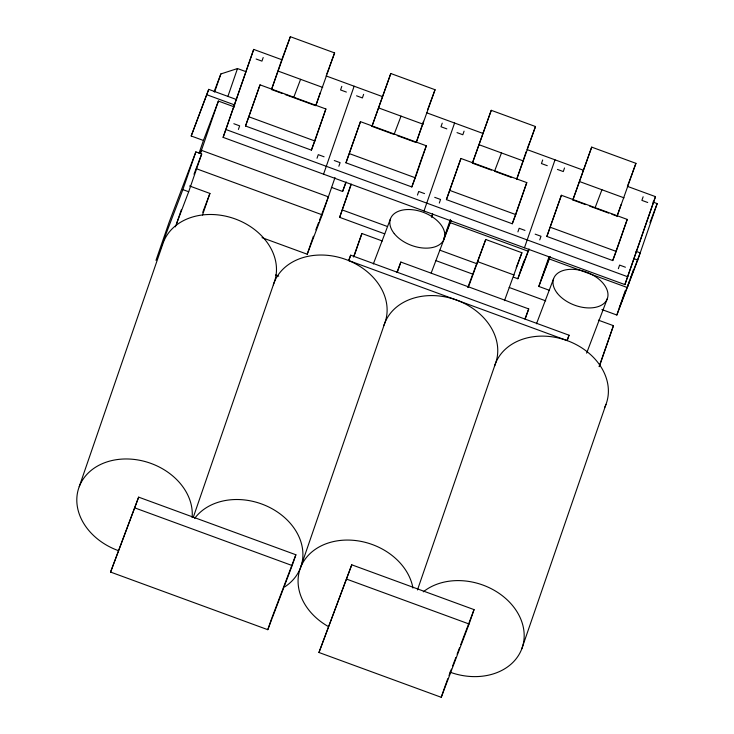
<?xml version="1.0" encoding="UTF-8"?>
<svg xmlns="http://www.w3.org/2000/svg" width="734" height="734" viewBox="0 0 734 734"><rect width="100%" height="100%" fill="white"/><g stroke="black" fill="none" stroke-linecap="round" stroke-linejoin="round"><path stroke-width="1.1" d="M199.006 153.323L203.428 140.469L191.198 135.992L208.722 89.365L236.642 99.595M191.198 135.992L208.722 89.365M214.622 92.053L220.861 73.941L237.495 68.556L246.101 71.712M79.217 486.706L163.425 242.229A58.922 46.545 19 0 1 235.275 218.971A58.922 46.545 19 0 1 274.066 282.764L193.207 517.516M195.868 151.865L168.994 222.622L155.984 260.368L182.867 189.62L195.868 151.865L201.694 154.002L188.684 191.748L175.353 226.87M200.336 153.498L218.393 101.072L234.531 106.98M176.545 223.723L181.371 209.704M227.953 96.255L237.495 68.556M627.377 186.344L655.471 196.639L624.9 284.608L223.118 137.368L253.689 49.407L281.783 59.702L271.507 89.539L282.039 93.401M223.118 137.368L253.689 49.407M202.492 215.007L209.924 193.437L189.546 185.968M238.412 129.45L239.651 125.853L233.834 123.716M263.185 57.536L261.946 61.133L256.12 59.004M245.532 126.009L260.029 84.85L325.887 108.981L314.868 140.983L311.39 150.14L245.532 126.009L260.029 84.85M271.507 89.539L290.352 36.7L334.612 52.921L315.758 105.76L320.162 92.97M110.577 572.07L138.653 497.147L295.875 554.766L292.16 565.547L267.791 629.689L110.577 572.07L138.653 497.147M329.841 65.821L331.126 62.078M311.39 150.14L325.887 108.981M317.024 158.25L318.262 154.654L324.089 156.792M341.796 86.346L340.558 89.943L346.375 92.071M354.137 86.208L323.556 174.178M262.029 237.66L307.216 254.221L313.4 236.247M307.216 254.221L322.18 214.823L335.007 177.573M338.86 166.251L340.099 162.664L334.273 160.526M363.624 94.347L362.394 97.943L356.568 95.805M345.971 162.82L360.477 121.66L426.335 145.791L415.316 177.784L411.829 186.95L345.971 162.82L360.477 121.66M331.392 187.363L342.594 191.473L345.659 182.904M384.699 233.862L339.649 217.347L351.081 184.151M339.649 217.347L351.283 184.317M393.029 134.074L371.954 126.349L390.8 73.51L435.051 89.722L416.206 142.57L423.546 121.248M371.954 126.349L390.8 73.51M350.687 255.193L348.824 260.588L567.189 340.604L569.043 335.209L350.687 255.193L348.65 260.533M353.531 257.001L361.89 233.495L382.313 240.981M354.091 256.148L361.89 233.495M411.829 186.95L422.857 154.957M267.791 629.689L271.507 618.9M417.472 195.06L418.71 191.464L424.536 193.602M442.235 123.156L440.996 126.753L446.822 128.881M397.259 272.47L400.847 262.066L528.719 308.922L525.131 319.327M300.867 566.712L384.699 323.309A58.922 46.545 19 0 1 456.548 300.059A58.922 46.545 19 0 1 495.34 363.853L417.462 589.943M454.585 123.018L424.004 210.988M431.867 216.163L432.601 214.025M431.702 217.402L432.812 214.19M439.308 203.061L440.547 199.465L434.721 197.336M464.072 131.157L462.833 134.753L457.016 132.615M446.419 199.63L460.924 158.461L526.783 182.601L515.763 214.594L512.277 223.76L446.419 199.63L460.924 158.461M443.786 238.688L450.419 219.411M450.979 220.622L450.272 222.677L528.296 251.267L529.012 249.211M491.248 110.32L472.393 163.159L491.248 110.32L535.499 126.532L516.653 179.38L526.195 151.663M318.96 652.489L351.76 564.804L474.045 609.615L469.09 624.001L441.244 697.3L318.96 652.489L351.76 564.804M467.806 287.489L485.734 239.486L521.892 252.744L504.478 300.683M468.32 287.434L485.734 239.486M530.407 140.368L535.499 126.532M512.277 223.76L526.783 182.601M517.92 231.871L519.158 228.274L524.975 230.412M542.683 159.966L541.444 163.563L547.27 165.691M555.023 159.828L524.452 247.798M513.58 277.186L517.855 278.755L524.021 260.854M539.756 239.871L540.995 236.275L535.169 234.146M564.519 167.967L563.281 171.563L557.455 169.426M546.867 236.44L561.372 195.272L627.231 219.411L616.202 251.404L612.725 260.57L546.867 236.44L561.372 195.272M549.509 290.352L538.82 286.434L549.041 256.762M549.968 256.9L549.261 258.946L627.295 287.544L629.772 280.351L619.322 307.84M591.696 147.13L572.841 199.969L591.696 147.13L635.947 163.343L617.101 216.181L611.826 214.255M441.244 697.3L446.199 682.923M617.101 216.181L621.138 204.465M630.855 177.178L632.148 173.444M612.725 260.57L627.231 219.411M618.358 268.681L619.597 265.084L625.423 267.222M643.131 196.776L641.892 200.373L647.718 202.501M624.9 284.608L655.471 196.639M599.137 366.45L613.441 325.676L598.394 320.162M601.889 309.546L616.854 315.033L625.23 290.71M599.32 366.67L613.441 325.676M630.139 279.287L633.46 269.644M616.854 315.033L637.736 260.056L657.178 203.612L652.902 202.043M521.764 648.884L605.972 404.397M214.126 91.667L220.861 73.941M203.428 140.469L218.393 101.072M200.217 153.516L201.428 150.323L328.373 196.84L319.474 220.273M193.996 174.252L201.694 154.002M202.758 212.31L209.924 193.437M290.352 36.7L281.783 59.702M300.591 79.327L293.637 97.65L314.702 105.375M331.511 61.06L334.612 52.921M326.813 73.877L329.52 66.757M315.831 229.852L318.666 222.402M342.594 191.473L346.209 181.949M394.075 134.46L401.039 116.137M435.051 89.722L427.647 109.669M373.322 263.992L390.424 218.971M423.243 153.938L426.335 145.791M396.865 272.534L400.847 262.066M271.91 617.835L295.875 554.766M444.318 237.688L450.74 220.769M431.197 272.993L451.08 220.558M494.523 171.27L501.487 152.938M527.315 148.516L530.021 141.387M516.222 267.681L521.892 252.744M520.333 271.562L528.774 249.367M517.855 278.755L529.104 249.156M525.094 318.446L528.719 308.922M541.297 279.25L549.729 257.047M538.82 286.434L550.069 256.836M536.481 323.786L553.583 278.764M601.935 189.748L594.971 208.08L589.705 206.144M567.015 340.558L569.043 335.209M632.469 172.508L635.947 163.343M627.763 185.326L630.469 178.197M446.602 681.858L447.813 678.666M449.024 675.482L451.447 669.105M452.658 665.921L455.878 657.425M457.089 654.233L459.512 647.865M460.723 644.672L474.045 609.615M586.622 353.146L607.385 298.481M649.948 222.641L657.178 203.612M630.167 279.296L640.213 252.863L635.938 251.294M326.043 75.914L382.231 96.512M426.482 112.724L482.678 133.322M526.929 149.534L583.117 170.123M278.47 71.216L322.721 87.429M378.909 108.026L423.169 124.239M479.357 144.837L523.617 161.049M579.805 181.647L624.056 197.859M285.205 94.558L292.582 97.264M397.241 135.616L415.15 142.185M473.448 163.544L491.367 170.114M495.578 171.655L511.387 177.445M573.896 200.354L585.484 204.602M596.026 208.465L608.669 213.099M206.86 94.759L234.779 104.99M249.009 116.844L314.868 140.983M349.457 153.654L415.316 177.784M449.905 190.464L515.763 214.594M550.344 227.274L616.202 251.404M633.46 258.487L637.736 260.056M226.072 129.579L627.854 276.819M342.429 210.016L387.488 226.531M478.045 261.818L514.204 275.067M439.831 250.166L477.238 263.873M196.317 168.701L322.18 214.823M436.069 260.68L472.613 274.076M509.167 287.462L545.72 300.857M182.867 189.62L188.684 191.748M275.489 274.984L278.7 276.168M346.806 579.19L469.09 624.001M134.937 507.937L292.16 565.547M494.615 365.936A58.922 46.545 19 0 1 567.841 340.851A58.922 46.545 19 0 1 604.66 407.443M118 550.5A58.922 46.545 19 0 1 78.18 489.872A58.922 46.545 19 0 1 143.02 461.007A58.922 46.545 19 0 1 192.106 517.525M273.342 284.847A58.922 46.545 19 0 1 345.916 259.515A58.922 46.545 19 0 1 383.854 325.346M194.638 518.452A58.922 46.545 19 0 1 280.544 514.24A58.922 46.545 19 0 1 284.81 586.842M328.309 626.524A58.922 46.545 19 0 1 322.721 545.151A58.922 46.545 19 0 1 412.93 588.035M423.307 591.833A58.922 46.545 19 0 1 498.157 592.733A58.922 46.545 19 0 1 518.782 654.976A58.922 46.545 19 0 1 449.914 672.133M394.259 233.605A28.654 17.561 20.8 0 0 441.831 242.651A28.654 17.561 20.8 0 0 415.884 210.236A28.654 17.561 20.8 0 0 394.259 233.605M557.418 293.398A28.654 17.561 20.8 0 0 604.99 302.445A28.654 17.561 20.8 0 0 579.043 270.029A28.654 17.561 20.8 0 0 557.418 293.398"/></g></svg>
